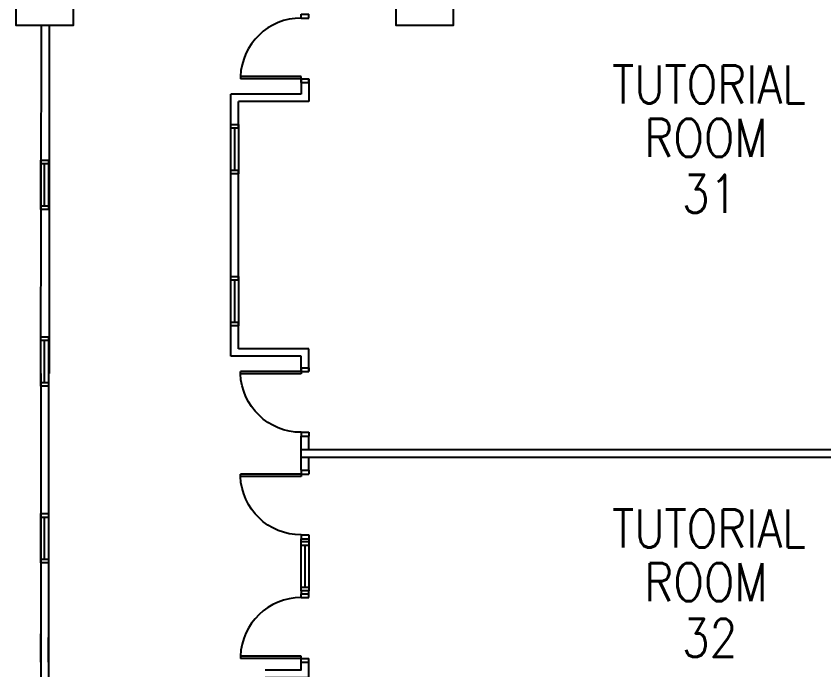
# Model space of a CAD drawing. Extents: x 2266480 to 2632177, y -858634 to -757244.
# Drawn here: x 2574174 to 2584799, y -835274 to -826674 of the extents above; entities that cross this region are included whole.
import ezdxf

# ---------------------------------------------------------------- set-up
doc = ezdxf.new("R2010")
doc.units = 0
doc.header["$LTSCALE"] = 10
doc.header["$MEASUREMENT"] = 0
doc.layers.get('0').update_dxf_attribs({"linetype": 'CONTINUOUS'})
doc.layers.get('DEFPOINTS').update_dxf_attribs({"linetype": 'CONTINUOUS'})
for name, color, linetype in [('COL', 3, 'CONTINUOUS'), ('DOOR', 5, 'CONTINUOUS'), ('DR', 7, 'CONTINUOUS'), ('LINE', 7, 'CONTINUOUS'), ('partition', 7, 'CONTINUOUS'), ('stair', 7, 'CONTINUOUS'), ('T50', 4, 'CONTINUOUS')]:
    doc.layers.add(name, color=color, linetype=linetype)
doc.styles.add('ROMANS', font='romans')

# ---------------------------------------------------------------- blocks, each defined once
blk = doc.blocks.new('FG')
at = {"layer": 'LINE', "linetype": 'Continuous'}
for points in [[(0, 0), (50, 0), (50, 100), (0, 100)], [(600, 0), (650, 0), (650, 100), (600, 100)]]:
    blk.add_lwpolyline(points, close=True, dxfattribs=at)
at = {"layer": 'LINE', "color": 5, "linetype": 'Continuous'}
for points in [[(600, 100), (50, 100)], [(50, 0), (600, 0)]]:
    blk.add_lwpolyline(points, dxfattribs=at)
at = {"layer": 'LINE', "color": 1, "linetype": 'Continuous'}
blk.add_lwpolyline([(50, 50), (600, 50)], dxfattribs=at)
blk = doc.blocks.new('D900')
at = {"layer": 'DOOR', "color": 7}
for p, q in [((50, 100), (50, 899)), ((80, 899), (50, 899)), ((80, 100), (80, 899)), ((0, 100), (0, 0)), ((0, 100), (50, 100)), ((0, 0), (50, 0)), ((50, 100), (50, 0)), ((50, 100), (80, 100)), ((850, 100), (850, 0)), ((850, 100), (900, 100)), ((850, 0), (900, 0)), ((900, 100), (900, 0))]:
    blk.add_line(p, q, dxfattribs=at)
blk.add_arc((50, 100), 800, 0, 87.8509, dxfattribs=at)

msp = doc.modelspace()

# ---------------------------------------------------------------- linework, layer by layer
at = {"color": 0}
for p, q in [((2577924.5, -827499.1), (2577924.5, -827699.1)), ((2578024.5, -827499.1), (2578024.5, -827799.1)), ((2577924.5, -827699.1), (2576999.5, -827699.1)), ((2578024.5, -827699.1), (2578024.5, -827799.1)), ((2578024.5, -827799.1), (2577099.5, -827799.1)), ((2578024.5, -831049.1), (2577099.5, -831049.1)), ((2578024.5, -831149.1), (2578024.5, -831049.1)), ((2578024.5, -831349.1), (2578024.5, -831049.1)), ((2577924.5, -831149.1), (2576999.5, -831149.1)), ((2577924.5, -831349.1), (2577924.5, -831149.1))]:
    msp.add_line(p, q, dxfattribs=at)
for points in [[(2577449.5, -835274.1), (2577924.5, -835274.1), (2577924.5, -835174.1)], [(2577449.5, -835374.1), (2578024.5, -835374.1), (2578024.5, -835174.1)]]:
    msp.add_lwpolyline(points, dxfattribs=at)
at = {"layer": 'COL', "color": 0}
for points in [[(2574174.5, -826049.1), (2574924.5, -826049.1), (2574924.5, -826799.1), (2574174.5, -826799.1)], [(2579174.5, -826049.1), (2579924.5, -826049.1), (2579924.5, -826799.1), (2579174.5, -826799.1)]]:
    msp.add_lwpolyline(points, close=True, dxfattribs=at)
at = {"layer": 'DEFPOINTS', "color": 0}
for points in [[(2577924.5, -833586.6), (2577924.5, -833549.1)], [(2578024.5, -833549.1), (2578024.5, -833586.6)], [(2577924.5, -834236.6), (2577924.5, -834274.1)], [(2578024.5, -834274.1), (2578024.5, -834236.6)]]:
    msp.add_lwpolyline(points, dxfattribs=at)
at = {"layer": 'DR', "color": 0}
for p, q in [((2576999.5, -828149.1), (2576999.5, -827699.1)), ((2577099.5, -828149.1), (2577099.5, -827799.1)), ((2576999.5, -830149.1), (2576999.5, -828699.1)), ((2577099.5, -830149.1), (2577099.5, -828699.1)), ((2576999.5, -831149.1), (2576999.5, -830699.1)), ((2577099.5, -831049.1), (2577099.5, -830699.1))]:
    msp.add_line(p, q, dxfattribs=at)
at = {"layer": 'partition', "color": 0}
for p, q in [((2574607.5, -826799.1), (2574607.5, -831374.1)), ((2574499.5, -831374.1), (2574499.5, -835429.1)), ((2574599.5, -831374.1), (2574599.5, -835399.1)), ((2577924.5, -832374.1), (2589049.5, -832374.1)), ((2577924.5, -832474.1), (2589049.5, -832474.1))]:
    msp.add_line(p, q, dxfattribs=at)
at = {"layer": 'stair', "color": 0}
for p, q in [((2574499.5, -831374.1), (2574507.5, -826799.1)), ((2577924.5, -832474.1), (2577924.5, -832199.1)), ((2578024.5, -832374.1), (2578024.5, -832199.1)), ((2577924.5, -832649.1), (2577924.5, -832474.1)), ((2578024.5, -832649.1), (2578024.5, -832474.1)), ((2574499.5, -835174.1), (2574499.5, -834799.1)), ((2574599.5, -835174.1), (2574599.5, -834849.1))]:
    msp.add_line(p, q, dxfattribs=at)

# ---------------------------------------------------------------- block references
at = {"layer": 'LINE', "color": 0, "xscale": -1, "rotation": 270}
for p in [(2576999.5, -828749.1), (2574499.5, -829218.3), (2576999.5, -830749.1), (2574499.5, -831543.3), (2574499.5, -831543.3), (2574499.5, -833868.3), (2577924.5, -834236.6)]:
    msp.add_blockref('FG', p, dxfattribs=at)
at = {"layer": 'stair', "color": 0, "rotation": 90}
for p in [(2578024.5, -827549.1), (2578024.5, -835174.1)]:
    msp.add_blockref('D900', p, dxfattribs=at)
at = {"layer": 'stair', "color": 0, "xscale": -1, "rotation": 90}
for p in [(2578024.5, -831299.1), (2578024.5, -832649.1)]:
    msp.add_blockref('D900', p, dxfattribs=at)

# ---------------------------------------------------------------- texts
at = {"layer": 'T50', "color": 0, "style": 'ROMANS', "width": 0.85}
for s, p in [('TUTORIAL', (2582012.5, -827821.4)), ('ROOM', (2582437.8, -828525.7)), ('31', (2582931.9, -829260.5)), ('TUTORIAL', (2582012.5, -833665.8)), ('ROOM', (2582437.8, -834370.1)), ('32', (2582931.9, -835104.9))]:
    msp.add_text(s, height=500, dxfattribs=at).set_placement(p)

doc.saveas('drawing.dxf')
